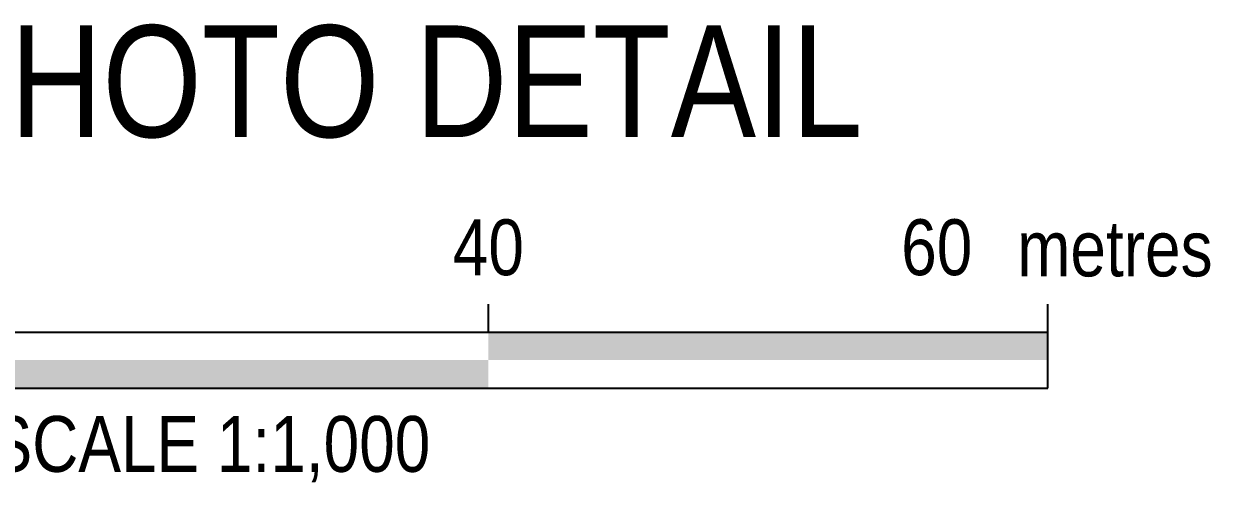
# Model space of a CAD drawing. Extents: x 47903 to 49482, y 5930913 to 5932062.
# Drawn here: x 49142.4 to 49354.9, y 5931046.3 to 5931128.4 of the extents above; entities that cross this region are included whole.
import ezdxf
from ezdxf.enums import TextEntityAlignment as Align

# ---------------------------------------------------------------- set-up
doc = ezdxf.new("R2010")
doc.units = 0
doc.header["$LTSCALE"] = 5
doc.layers.add('CG-NOTES', color=7, linetype='Continuous')
doc.layers.add('L-2', color=7, linetype='Continuous')
doc.styles.add('80', font='', dxfattribs={"height": 10})
doc.styles.add('80CG', font='', dxfattribs={"height": 10})
doc.styles.get('80').set_extended_font_data('Arial Narrow')
doc.styles.get('80CG').set_extended_font_data('Arial Narrow')

# ---------------------------------------------------------------- blocks, each defined once
blk = doc.blocks.new('*U27')
at = {"color": 0}
for p, q in [((50, 10), (50, 15)), ((150.24, 0), (150.24, 15)), ((-150, 10), (150.24, 10)), ((-150, 0), (150.24, 0))]:
    blk.add_line(p, q, dxfattribs=at)
for points in [[(50, 10), (150.24, 10), (50, 5), (150.24, 5)], [(-50, 5), (50, 5), (-50, 0), (50, 0)]]:
    blk.add_solid(points, dxfattribs=at)
at = {"color": 0, "style": '80'}
blk.add_text('metres', height=10, dxfattribs=at).set_placement((162.24, 20), align=Align.CENTER)
at = {"color": 0, "char_height": 10, "style": '80'}
for s, insert, attachment_point in [('40', (50, 30.21), 2), ('60', (136.7, 30.22), 3), ('SCALE 1:1,000', (0.12, -5), 2)]:
    blk.add_mtext(s, dxfattribs=dict(at, insert=insert, attachment_point=attachment_point))

msp = doc.modelspace()

# ---------------------------------------------------------------- block references
at = {"layer": 'L-2'}
msp.add_blockref('*U27', (49175.59, 5931063.13), dxfattribs=at)

# ---------------------------------------------------------------- texts
at = {"layer": 'CG-NOTES', "color": 3, "insert": (49123.65, 5931128.07), "char_height": 20, "width": 167.3896, "attachment_point": 1, "style": '80CG'}
msp.add_mtext('\\pi0.97995;PHOTO DETAIL', dxfattribs=at)

doc.saveas('drawing.dxf')
